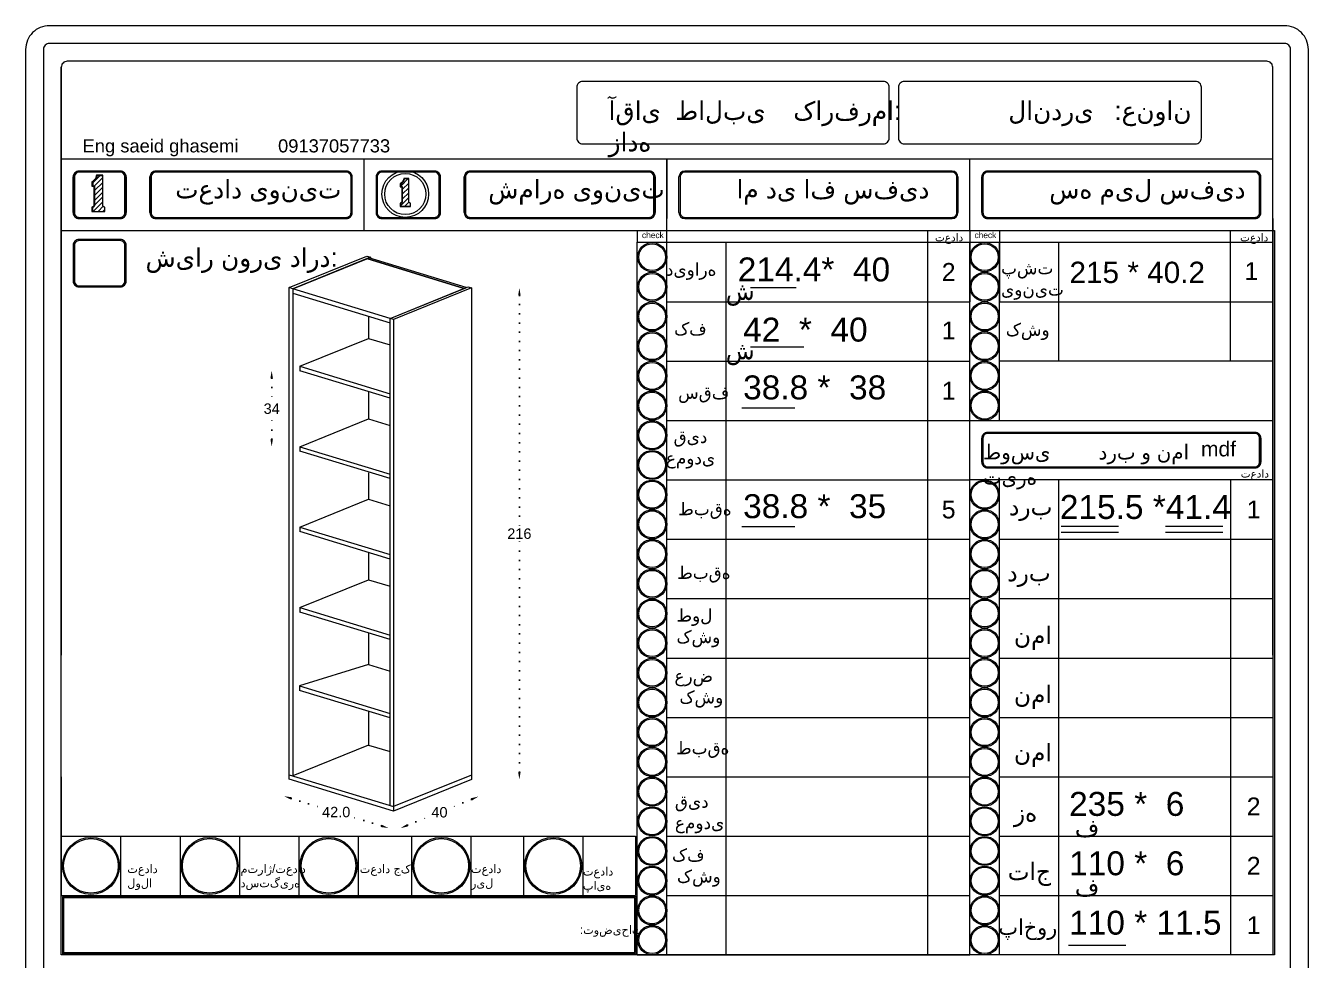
# Model space of a CAD drawing. Header units: inches. Extents: x -241 to 4575, y -126 to 1063.
# Drawn here: x 3190.2 to 3622.2, y 743.8 to 1058.6 of the extents above; entities that cross this region are included whole.
import ezdxf

# ---------------------------------------------------------------- set-up
doc = ezdxf.new("R2010")
doc.units = ezdxf.units.IN
doc.header["$MEASUREMENT"] = 0
doc.linetypes.add('ACAD_ISO07W100', pattern=[3, 0, -3])
doc.styles.get("Standard").update_dxf_attribs({"font": 'arial.ttf'})
doc.dimstyles.get("Standard").update_dxf_attribs({"dimtxt": 3.5, "dimasz": 2.5, "dimexe": 0.18, "dimexo": 0.0625, "dimgap": 0.09, "dimtad": 0, "dimtih": 1, "dimtoh": 1, "dimdec": 1, "dimzin": 0, "dimdsep": 46, "dimtxsty": 'Standard', "dimcen": 0.09, "dimse1": 1, "dimse2": 1, "dimadec": 0, "dimazin": 0, "dimtfac": 1, "dimtdec": 1, "dimtofl": 0, "dimtmove": 0, "dimatfit": 0, "dimfxl": 1, "dimtolj": 1, "dimtzin": 0, "dimarcsym": 0})

# ---------------------------------------------------------------- blocks, each defined once
blk = doc.blocks.new('*D9')
at = {"color": 0, "linetype": 'ACAD_ISO07W100', "lineweight": -2, "transparency": 16777216}
for p, q in [((3356.52, 967.77), (3356.52, 889.38)), ((3356.52, 807.24), (3356.52, 885.63))]:
    blk.add_line(p, q, dxfattribs=at)
at = {"color": 0, "transparency": 16777216}
for points in [[(3356.11, 967.77), (3356.94, 967.77), (3356.52, 970.27)], [(3356.11, 807.24), (3356.94, 807.24), (3356.52, 804.74)]]:
    blk.add_solid(points, dxfattribs=at)
at = {"layer": 'Defpoints', "color": 0, "transparency": 16777216}
for p in [(3340.39, 970.27), (3356.52, 970.27), (3340.39, 804.74)]:
    blk.add_point(p, dxfattribs=at)
at = {"color": 0, "lineweight": 20, "transparency": 16777216, "insert": (3356.52, 887.5), "char_height": 3.5, "attachment_point": 5}
blk.add_mtext('\\A1;216', dxfattribs=at)
blk = doc.blocks.new('*D10')
at = {"color": 0, "linetype": 'ACAD_ISO07W100', "lineweight": -2, "transparency": 16777216}
for p, q in [((3279.62, 798.38), (3290.13, 795.18)), ((3310.04, 789.11), (3299.53, 792.31))]:
    blk.add_line(p, q, dxfattribs=at)
at = {"color": 0, "transparency": 16777216}
for points in [[(3279.74, 798.78), (3279.5, 797.98), (3277.23, 799.11)], [(3310.16, 789.51), (3309.92, 788.71), (3312.43, 788.38)]]:
    blk.add_solid(points, dxfattribs=at)
at = {"layer": 'Defpoints', "color": 0, "transparency": 16777216}
for p in [(3278.97, 804.85), (3277.23, 799.11), (3314.18, 794.12)]:
    blk.add_point(p, dxfattribs=at)
at = {"color": 0, "lineweight": 20, "transparency": 16777216, "insert": (3294.83, 793.75), "char_height": 3.5, "attachment_point": 5}
blk.add_mtext('\\A1;42.0', dxfattribs=at)
blk = doc.blocks.new('*D11')
at = {"color": 0, "linetype": 'ACAD_ISO07W100', "lineweight": -2, "transparency": 16777216}
for p, q in [((3340.4, 798.05), (3332.27, 794.76)), ((3318.83, 789.31), (3326.95, 792.6))]:
    blk.add_line(p, q, dxfattribs=at)
at = {"color": 0, "transparency": 16777216}
for points in [[(3340.24, 798.43), (3340.56, 797.66), (3342.72, 798.99)], [(3318.67, 789.69), (3318.98, 788.92), (3316.51, 788.37)]]:
    blk.add_solid(points, dxfattribs=at)
at = {"layer": 'Defpoints', "color": 0, "transparency": 16777216}
for p in [(3340.39, 804.74), (3342.72, 798.99), (3314.18, 794.12)]:
    blk.add_point(p, dxfattribs=at)
at = {"color": 0, "lineweight": 20, "transparency": 16777216, "insert": (3329.61, 793.68), "char_height": 3.5, "attachment_point": 5}
blk.add_mtext('\\A1;40', dxfattribs=at)
blk = doc.blocks.new('*D12')
at = {"color": 0, "linetype": 'ACAD_ISO07W100', "lineweight": -2, "transparency": 16777216}
for p, q in [((3273.1, 939.89), (3273.1, 931.48)), ((3273.1, 919.3), (3273.1, 927.72))]:
    blk.add_line(p, q, dxfattribs=at)
at = {"color": 0, "transparency": 16777216}
for points in [[(3272.68, 939.89), (3273.51, 939.89), (3273.1, 942.39)], [(3272.68, 919.3), (3273.51, 919.3), (3273.1, 916.8)]]:
    blk.add_solid(points, dxfattribs=at)
at = {"layer": 'Defpoints', "color": 0, "transparency": 16777216}
for p in [(3282.58, 942.39), (3273.1, 916.8), (3282.58, 916.8)]:
    blk.add_point(p, dxfattribs=at)
at = {"color": 0, "lineweight": 20, "transparency": 16777216, "insert": (3273.1, 929.6), "char_height": 3.5, "attachment_point": 5}
blk.add_mtext('\\A1;34', dxfattribs=at)

msp = doc.modelspace()

# ---------------------------------------------------------------- hatches: boundary and pattern name
at = {"lineweight": 20}
h = msp.add_hatch(dxfattribs=at)
h.set_pattern_fill('ANSI31', color=256, scale=9.218651)
h.set_pattern_definition([(45, (2466.9815, 1547.2445), (-0.8148213, 0.8148213), [])])
h.paths.add_polyline_path([(3216.75, 997.49), (3216.66, 997.54), (3216.57, 997.59), (3216.49, 997.65), (3216.42, 997.72), (3216.36, 997.8), (3216.31, 997.89), (3216.27, 997.98), (3216.24, 998.08), (3216.23, 998.18), (3216.22, 998.28), (3216.22, 1008.2), (3214.36, 1008.2), (3214.33, 1007.97), (3214.28, 1007.74), (3214.21, 1007.52), (3214.13, 1007.3), (3214.02, 1007.09), (3213.9, 1006.89), (3213.76, 1006.71), (3213.61, 1006.53), (3213.44, 1006.37), (3213.25, 1006.23), (3213.06, 1006.1), (3212.85, 1005.98), (3212.85, 1004.58), (3213.26, 1004.58), (3213.57, 1004.56), (3213.57, 998.32), (3213.56, 998.22), (3213.53, 998.12), (3213.5, 998.03), (3213.46, 997.95), (3213.41, 997.86), (3213.35, 997.79), (3213.28, 997.72), (3213.2, 997.65), (3213.12, 997.6), (3213.04, 997.55), (3212.95, 997.52), (3212.85, 997.49), (3212.85, 996.06), (3216.94, 996.06), (3216.94, 997.44), (3216.84, 997.46)])
h = msp.add_hatch(dxfattribs=at)
h.set_pattern_fill('ANSI31', color=256, scale=9.218651)
h.set_pattern_definition([(45, (2745.4432, 1548.1151), (-0.8148213, 0.8148213), [])])
h.paths.add_polyline_path([(3319.65, 998.87), (3319.59, 998.91), (3319.52, 998.95), (3319.46, 999), (3319.41, 999.05), (3319.36, 999.11), (3319.32, 999.18), (3319.29, 999.25), (3319.27, 999.32), (3319.25, 999.4), (3319.25, 999.48), (3319.25, 1007.12), (3317.81, 1007.12), (3317.79, 1006.94), (3317.76, 1006.76), (3317.71, 1006.59), (3317.64, 1006.42), (3317.56, 1006.26), (3317.46, 1006.11), (3317.36, 1005.96), (3317.24, 1005.83), (3317.11, 1005.71), (3316.97, 1005.59), (3316.82, 1005.5), (3316.66, 1005.41), (3316.66, 1004.33), (3316.97, 1004.33), (3317.21, 1004.31), (3317.21, 999.51), (3317.2, 999.43), (3317.18, 999.36), (3317.15, 999.29), (3317.12, 999.22), (3317.08, 999.16), (3317.04, 999.1), (3316.98, 999.04), (3316.93, 999), (3316.87, 998.95), (3316.8, 998.92), (3316.73, 998.89), (3316.66, 998.87), (3316.66, 997.77), (3319.8, 997.77), (3319.8, 998.83), (3319.73, 998.85)])

# ---------------------------------------------------------------- linework, layer by layer
for p, q in [((3202.24, 745.65), (3202.24, 1044.61)), ((3610.24, 1013.65), (3202.24, 1013.65)), ((3202.24, 834.66), (3202.24, 1013.65)), ((3304.24, 989.65), (3304.24, 1013.65)), ((3406.24, 989.65), (3406.24, 1013.65)), ((3406.24, 1013.65), (3406.24, 993.65)), ((3508.24, 989.65), (3508.24, 1013.65)), ((3206.24, 995.65), (3206.24, 1007.65)), ((3222.09, 1009.65), (3208.24, 1009.65)), ((3224.09, 1007.65), (3224.09, 995.65)), ((3232.09, 995.65), (3232.09, 1007.65)), ((3298.24, 1009.65), (3234.09, 1009.65)), ((3300.24, 995.65), (3300.24, 1007.65)), ((3308.24, 1007.65), (3308.24, 995.65)), ((3327.95, 1009.65), (3310.24, 1009.65)), ((3329.95, 995.65), (3329.95, 1007.65)), ((3337.95, 995.65), (3337.95, 1007.65)), ((3400.24, 1009.65), (3339.95, 1009.65)), ((3402.24, 1007.65), (3402.24, 995.65)), ((3410.24, 995.65), (3410.24, 1007.65)), ((3502.24, 1009.65), (3412.24, 1009.65)), ((3504.24, 1007.65), (3504.24, 995.65)), ((3512.24, 995.65), (3512.24, 1007.65)), ((3604.24, 1009.65), (3514.24, 1009.65)), ((3606.24, 995.65), (3606.24, 1007.65)), ((3212.85, 1005.98), (3212.85, 1004.58)), ((3316.66, 1005.41), (3316.66, 1004.33)), ((3208.24, 993.65), (3222.09, 993.65)), ((3212.85, 996.06), (3216.94, 996.06)), ((3298.24, 993.65), (3234.09, 993.65)), ((3310.24, 993.65), (3327.95, 993.65)), ((3316.66, 997.77), (3319.8, 997.77)), ((3400.24, 993.65), (3339.95, 993.65)), ((3412.24, 993.65), (3502.24, 993.65)), ((3514.24, 993.65), (3604.24, 993.65)), ((3610.24, 993.65), (3610.24, 745.65)), ((3202.24, 989.65), (3610.24, 989.65)), ((3396.24, 989.65), (3396.24, 985.65)), ((3406.24, 745.65), (3406.24, 989.65)), ((3494.07, 745.65), (3494.07, 989.65)), ((3508.24, 989.65), (3508.24, 965.65)), ((3518.24, 989.65), (3518.24, 965.65)), ((3596.02, 945.65), (3596.02, 989.65)), ((3396.24, 985.65), (3610.24, 985.65)), ((3396.24, 745.65), (3396.24, 985.65)), ((3426.05, 985.65), (3426.05, 745.65)), ((3508.24, 829.65), (3508.24, 985.65)), ((3508.24, 745.65), (3508.24, 985.65)), ((3518.24, 925.65), (3518.24, 985.65)), ((3518.24, 925.65), (3518.24, 985.65)), ((3518.24, 985.65), (3518.24, 965.65)), ((3538.05, 985.65), (3538.05, 945.65)), ((3306.39, 980.63), (3306.39, 980.23)), ((3434.4, 970.4), (3449.73, 970.4)), ((3406.24, 965.65), (3508.24, 965.65)), ((3518.24, 965.65), (3610.24, 965.65)), ((3434.4, 950.4), (3452.29, 950.4)), ((3282.58, 943.89), (3282.58, 942.39)), ((3406.24, 945.65), (3508.24, 945.65)), ((3610.24, 945.65), (3518.24, 945.65)), ((3610.24, 945.65), (3590.24, 945.65)), ((3431.4, 929.9), (3449.29, 929.9)), ((3406.24, 925.65), (3610.24, 925.65)), ((3604.24, 921.65), (3514.24, 921.65)), ((3282.58, 916.8), (3282.58, 915.31)), ((3512.24, 911.65), (3512.24, 919.65)), ((3606.24, 919.65), (3606.24, 911.65)), ((3604.24, 909.65), (3514.24, 909.65)), ((3406.24, 905.65), (3508.24, 905.65)), ((3610.24, 905.65), (3508.24, 905.65)), ((3518.24, 745.65), (3518.24, 905.65)), ((3538.05, 905.65), (3538.05, 745.65)), ((3596.02, 905.65), (3596.02, 745.65)), ((3538.94, 890.04), (3558.27, 890.04)), ((3574.11, 890.04), (3593.45, 890.04)), ((3282.58, 889.72), (3282.58, 888.22)), ((3406.24, 885.65), (3508.24, 885.65)), ((3406.24, 885.65), (3426.05, 885.65)), ((3406.24, 885.65), (3508.24, 885.65)), ((3431.4, 889.9), (3449.29, 889.9)), ((3474.75, 885.65), (3508.24, 885.65)), ((3518.24, 885.65), (3610.24, 885.65)), ((3538.94, 888.02), (3558.27, 888.02)), ((3574.11, 888.02), (3593.45, 888.02)), ((3406.24, 865.65), (3426.05, 865.65)), ((3406.24, 865.65), (3508.24, 865.65)), ((3518.24, 865.65), (3610.24, 865.65)), ((3518.24, 865.65), (3610.24, 865.65)), ((3282.58, 862.63), (3282.58, 861.13)), ((3406.24, 845.65), (3508.24, 845.65)), ((3518.24, 845.65), (3610.24, 845.65)), ((3282.48, 836.24), (3282.48, 834.74)), ((3406.24, 825.65), (3508.24, 825.65)), ((3494.07, 825.65), (3508.24, 825.65)), ((3518.24, 825.65), (3610.24, 825.65)), ((3202.24, 805.65), (3202.24, 765.65)), ((3202.24, 805.65), (3202.24, 765.65)), ((3406.24, 805.65), (3508.24, 805.65)), ((3494.07, 805.65), (3508.24, 805.65)), ((3518.24, 805.65), (3610.24, 805.65)), ((3518.24, 805.65), (3610.24, 805.65)), ((3202.24, 785.65), (3395.62, 785.65)), ((3222.24, 785.65), (3222.24, 765.65)), ((3242.24, 785.65), (3242.24, 765.65)), ((3262.24, 785.65), (3262.24, 765.65)), ((3282.24, 785.65), (3282.24, 765.65)), ((3302.24, 785.65), (3302.24, 765.65)), ((3320.23, 785.65), (3320.23, 765.65)), ((3340.23, 785.65), (3340.23, 765.65)), ((3357.91, 785.65), (3357.91, 765.65)), ((3377.91, 785.65), (3377.91, 765.65)), ((3395.62, 785.65), (3395.62, 765.65)), ((3406.24, 785.65), (3508.24, 785.65)), ((3406.24, 785.65), (3508.24, 785.65)), ((3494.07, 785.65), (3508.24, 785.65)), ((3518.24, 785.65), (3610.24, 785.65)), ((3518.24, 785.65), (3610.24, 785.65)), ((3202.24, 765.65), (3395.62, 765.65)), ((3406.24, 765.65), (3508.24, 765.65)), ((3406.24, 765.65), (3508.24, 765.65)), ((3494.07, 765.65), (3508.24, 765.65)), ((3518.24, 765.65), (3610.24, 765.65)), ((3518.24, 765.65), (3610.24, 765.65)), ((3541.48, 748.9), (3560.82, 748.9)), ((3396.24, 745.65), (3202.24, 745.65)), ((3396.24, 745.65), (3508.24, 745.65))]:
    msp.add_line(p, q, dxfattribs=at)
at = {"linetype": 'Continuous', "lineweight": 20, "extrusion": (4.996e-16, 0.936242, 0.351357)}
for p, q in [((3278.97, 970.38), (3305.18, 980.99)), ((3305.18, 980.99), (3306.39, 980.63)), ((3306.39, 980.63), (3280.18, 970.01)), ((3280.18, 970.01), (3305.74, 980.36)), ((3337.97, 970.14), (3305.18, 980.14)), ((3305.18, 980.14), (3337.97, 970.14)), ((3306.39, 980.63), (3305.74, 980.36)), ((3338.62, 970.41), (3305.84, 980.4)), ((3280.18, 970.01), (3278.97, 970.38)), ((3278.97, 804.85), (3278.97, 970.38)), ((3280.18, 970.01), (3280.18, 968.51)), ((3312.97, 960.02), (3280.18, 970.01)), ((3280.18, 970.01), (3280.18, 805.98)), ((3280.18, 968.51), (3312.97, 958.52)), ((3312.97, 960.02), (3339.18, 970.63)), ((3312.97, 960.02), (3338.52, 970.37)), ((3340.39, 970.27), (3314.18, 959.65)), ((3338.52, 970.37), (3339.18, 970.63)), ((3339.18, 970.63), (3340.39, 970.27)), ((3340.39, 970.27), (3340.39, 804.74)), ((3305.74, 960.72), (3305.74, 953.27)), ((3312.97, 958.52), (3312.97, 960.02)), ((3314.18, 959.65), (3312.97, 960.02)), ((3312.97, 795.99), (3312.97, 960.02)), ((3314.18, 959.65), (3314.18, 794.12)), ((3282.58, 943.89), (3305.74, 953.27)), ((3305.74, 953.27), (3312.97, 951.07)), ((3282.58, 943.89), (3312.97, 934.63)), ((3312.97, 933.13), (3282.58, 942.39)), ((3305.74, 935.34), (3305.74, 926.18)), ((3282.58, 916.8), (3305.74, 926.18)), ((3305.74, 926.18), (3312.97, 923.98)), ((3282.58, 916.8), (3312.97, 907.54)), ((3312.97, 906.05), (3282.58, 915.31)), ((3305.74, 908.04), (3305.74, 899.09)), ((3282.58, 889.72), (3305.74, 899.09)), ((3305.74, 899.09), (3312.97, 896.89)), ((3282.58, 889.72), (3312.97, 880.46)), ((3312.97, 878.96), (3282.58, 888.22)), ((3305.74, 881.16), (3305.74, 872.01)), ((3282.58, 862.63), (3305.74, 872.01)), ((3305.74, 872.01), (3312.97, 869.8)), ((3282.58, 862.63), (3312.97, 853.37)), ((3312.97, 851.87), (3282.58, 861.13)), ((3305.74, 854.07), (3305.74, 843.42)), ((3305.74, 843.42), (3282.48, 836.24)), ((3305.74, 843.42), (3312.97, 841.22)), ((3282.48, 836.24), (3312.97, 826.95)), ((3312.97, 825.45), (3282.48, 834.74)), ((3305.74, 827.65), (3305.74, 816.33)), ((3305.74, 816.33), (3280.18, 805.98)), ((3305.74, 816.33), (3312.97, 814.13)), ((3278.97, 806.35), (3314.18, 795.62)), ((3314.18, 794.12), (3278.97, 804.85)), ((3340.39, 806.24), (3314.18, 795.62)), ((3340.39, 804.74), (3314.18, 794.12))]:
    msp.add_line(p, q, dxfattribs=at)
at = {"lineweight": 20}
for points in [[(3198.24, 452.61), (3614.24, 452.61, 0.414214), (3622.24, 460.61), (3622.24, 1050.61, 0.414214), (3614.24, 1058.61), (3198.24, 1058.61, 0.414214), (3190.24, 1050.61), (3190.24, 460.61, 0.414214)], [(3198.24, 458.61), (3614.24, 458.61, 0.414214), (3616.24, 460.61), (3616.24, 1050.61, 0.414214), (3614.24, 1052.61), (3198.24, 1052.61, 0.414214), (3196.24, 1050.61), (3196.24, 460.61, 0.414214)], [(3481.09, 1037.86, 0.414214), (3479.09, 1039.86), (3377.85, 1039.86, 0.414214), (3375.85, 1037.86), (3375.85, 1020.82, 0.414214), (3377.85, 1018.82), (3479.09, 1018.82, 0.414214), (3481.09, 1020.82)], [(3486.22, 1018.82), (3584.22, 1018.82, 0.414214), (3586.22, 1020.82), (3586.22, 1037.86, 0.414214), (3584.22, 1039.86), (3486.22, 1039.86, 0.414214), (3484.22, 1037.86), (3484.22, 1020.82, 0.414214)], [(3586.22, 1037.86, 0.414214), (3584.22, 1039.86), (3486.22, 1039.86, 0.414214), (3484.22, 1037.86), (3484.22, 1020.82, 0.414214), (3486.22, 1018.82), (3584.22, 1018.82, 0.414214), (3586.22, 1020.82)], [(3224.09, 1007.65, 0.414214), (3222.09, 1009.65), (3208.24, 1009.65, 0.414214), (3206.24, 1007.65), (3206.24, 995.65, 0.414214), (3208.24, 993.65), (3222.09, 993.65, 0.414214), (3224.09, 995.65)], [(3223.69, 1007.65, 0.414214), (3222.09, 1009.25), (3208.24, 1009.25, 0.414214), (3206.64, 1007.65), (3206.64, 995.65, 0.414214), (3208.24, 994.05), (3222.09, 994.05, 0.414214), (3223.69, 995.65)], [(3300.24, 1007.65, 0.414214), (3298.24, 1009.65), (3234.09, 1009.65, 0.414214), (3232.09, 1007.65), (3232.09, 995.65, 0.414214), (3234.09, 993.65), (3298.24, 993.65, 0.414214), (3300.24, 995.65)], [(3299.84, 1007.65, 0.414214), (3298.24, 1009.25), (3234.09, 1009.25, 0.414214), (3232.49, 1007.65), (3232.49, 995.65, 0.414214), (3234.09, 994.05), (3298.24, 994.05, 0.414214), (3299.84, 995.65)], [(3329.95, 1007.65, 0.414214), (3327.95, 1009.65), (3310.24, 1009.65, 0.414214), (3308.24, 1007.65), (3308.24, 995.65, 0.414214), (3310.24, 993.65), (3327.95, 993.65, 0.414214), (3329.95, 995.65)], [(3329.55, 1007.65, 0.414214), (3327.95, 1009.25), (3310.24, 1009.25, 0.414214), (3308.64, 1007.65), (3308.64, 995.65, 0.414214), (3310.24, 994.05), (3327.95, 994.05, 0.414214), (3329.55, 995.65)], [(3402.24, 1007.65, 0.414214), (3400.24, 1009.65), (3339.95, 1009.65, 0.414214), (3337.95, 1007.65), (3337.95, 995.65, 0.414214), (3339.95, 993.65), (3400.24, 993.65, 0.414214), (3402.24, 995.65)], [(3401.84, 1007.65, 0.414214), (3400.24, 1009.25), (3339.95, 1009.25, 0.414214), (3338.35, 1007.65), (3338.35, 995.65, 0.414214), (3339.95, 994.05), (3400.24, 994.05, 0.414214), (3401.84, 995.65)], [(3503.84, 1007.65, 0.414214), (3502.24, 1009.25), (3412.24, 1009.25, 0.414214), (3410.64, 1007.65), (3410.64, 995.65, 0.414214), (3412.24, 994.05), (3502.24, 994.05, 0.414214), (3503.84, 995.65)], [(3606.24, 1007.65, 0.414214), (3604.24, 1009.65), (3514.24, 1009.65, 0.414214), (3512.24, 1007.65), (3512.24, 995.65, 0.414214), (3514.24, 993.65), (3604.24, 993.65, 0.414214), (3606.24, 995.65)], [(3605.84, 1007.65, 0.414214), (3604.24, 1009.25), (3514.24, 1009.25, 0.414214), (3512.64, 1007.65), (3512.64, 995.65, 0.414214), (3514.24, 994.05), (3604.24, 994.05, 0.414214), (3605.84, 995.65)], [(3224.09, 984.61, 0.414214), (3222.09, 986.61), (3208.24, 986.61, 0.414214), (3206.24, 984.61), (3206.24, 972.61, 0.414214), (3208.24, 970.61), (3222.09, 970.61, 0.414214), (3224.09, 972.61)], [(3224.09, 984.61, 0.414214), (3222.09, 986.61), (3208.24, 986.61, 0.414214), (3206.24, 984.61), (3206.24, 972.61, 0.414214), (3208.24, 970.61), (3222.09, 970.61, 0.414214), (3224.09, 972.61)], [(3223.69, 984.61, 0.414214), (3222.09, 986.21), (3208.24, 986.21, 0.414214), (3206.64, 984.61), (3206.64, 972.61, 0.414214), (3208.24, 971.01), (3222.09, 971.01, 0.414214), (3223.69, 972.61)], [(3223.69, 984.61, 0.414214), (3222.09, 986.21), (3208.24, 986.21, 0.414214), (3206.64, 984.61), (3206.64, 972.61, 0.414214), (3208.24, 971.01), (3222.09, 971.01, 0.414214), (3223.69, 972.61)], [(3606.24, 919.65, 0.414214), (3604.24, 921.65), (3514.24, 921.65, 0.414214), (3512.24, 919.65), (3512.24, 911.65, 0.414214), (3514.24, 909.65), (3604.24, 909.65, 0.414214), (3606.24, 911.65)], [(3605.84, 919.65, 0.414214), (3604.24, 921.25), (3514.24, 921.25, 0.414214), (3512.64, 919.65), (3512.64, 911.65, 0.414214), (3514.24, 910.05), (3604.24, 910.05, 0.414214), (3605.84, 911.65)]]:
    msp.add_lwpolyline(points, format="xyb", close=True, dxfattribs=at)
for points in [[(3610.24, 846.59), (3610.24, 1044.61, 0.414214), (3608.24, 1046.61), (3204.24, 1046.61, 0.414214), (3202.24, 1044.61), (3202.24, 846.59)], [(3481.09, 1037.86, 0.414214), (3479.09, 1039.86), (3377.85, 1039.86, 0.414214), (3375.85, 1037.86), (3375.85, 1020.82, 0.414214), (3377.85, 1018.82), (3479.09, 1018.82, 0.414214), (3481.09, 1020.82), (3481.09, 1037.86)]]:
    msp.add_lwpolyline(points, format="xyb", dxfattribs=at)
for points in [[(3212.54, 996), (3216.94, 996), (3216.94, 996.06), (3216.94, 997.44), (3216.84, 997.46), (3216.75, 997.49), (3216.66, 997.54), (3216.57, 997.59), (3216.49, 997.65), (3216.42, 997.72), (3216.36, 997.8), (3216.31, 997.89), (3216.27, 997.98), (3216.24, 998.08), (3216.23, 998.18), (3216.22, 998.28), (3216.22, 1008.2), (3216.22, 1008.26), (3214.06, 1008.26), (3214.03, 1008.03), (3213.98, 1007.79), (3213.91, 1007.57), (3213.83, 1007.35), (3213.72, 1007.14), (3213.6, 1006.94), (3213.46, 1006.75), (3213.3, 1006.57), (3213.13, 1006.41), (3212.94, 1006.26), (3212.75, 1006.13), (3212.54, 1006.02), (3212.54, 1004.58), (3212.85, 1004.58), (3213.26, 1004.58), (3213.26, 998.28), (3213.25, 998.18), (3213.22, 998.08), (3213.19, 997.99), (3213.15, 997.9), (3213.1, 997.82), (3213.04, 997.74), (3212.97, 997.67), (3212.89, 997.61), (3212.81, 997.55), (3212.72, 997.51), (3212.63, 997.47), (3212.54, 997.44), (3212.54, 996), (3212.85, 996.06), (3212.85, 997.49), (3212.95, 997.52), (3213.04, 997.55), (3213.12, 997.6), (3213.2, 997.65), (3213.28, 997.72), (3213.35, 997.79), (3213.41, 997.86), (3213.46, 997.95), (3213.5, 998.03), (3213.53, 998.12), (3213.56, 998.22), (3213.57, 998.32), (3213.57, 1004.56), (3213.26, 1004.58)], [(3212.54, 1006.02), (3212.85, 1005.98), (3213.06, 1006.1), (3213.25, 1006.23), (3213.44, 1006.37), (3213.61, 1006.53), (3213.76, 1006.71), (3213.9, 1006.89), (3214.02, 1007.09), (3214.13, 1007.3), (3214.21, 1007.52), (3214.28, 1007.74), (3214.33, 1007.97), (3214.36, 1008.2)], [(3214.06, 1008.26), (3214.36, 1008.2), (3216.22, 1008.2)], [(3316.41, 997.72), (3319.8, 997.72), (3319.8, 997.77), (3319.8, 998.83), (3319.73, 998.85), (3319.65, 998.87), (3319.59, 998.91), (3319.52, 998.95), (3319.46, 999), (3319.41, 999.05), (3319.36, 999.11), (3319.32, 999.18), (3319.29, 999.25), (3319.27, 999.32), (3319.25, 999.4), (3319.25, 999.48), (3319.25, 1007.12), (3319.25, 1007.16), (3317.58, 1007.16), (3317.56, 1006.98), (3317.52, 1006.8), (3317.47, 1006.63), (3317.41, 1006.46), (3317.32, 1006.3), (3317.23, 1006.14), (3317.12, 1006), (3317, 1005.86), (3316.87, 1005.74), (3316.73, 1005.62), (3316.57, 1005.52), (3316.41, 1005.44), (3316.41, 1004.33), (3316.66, 1004.33), (3316.97, 1004.33), (3316.97, 999.48), (3316.96, 999.4), (3316.94, 999.33), (3316.92, 999.26), (3316.88, 999.19), (3316.84, 999.12), (3316.8, 999.06), (3316.74, 999.01), (3316.69, 998.96), (3316.62, 998.92), (3316.56, 998.88), (3316.49, 998.85), (3316.41, 998.83), (3316.41, 997.72), (3316.66, 997.77), (3316.66, 998.87), (3316.73, 998.89), (3316.8, 998.92), (3316.87, 998.95), (3316.93, 999), (3316.98, 999.04), (3317.04, 999.1), (3317.08, 999.16), (3317.12, 999.22), (3317.15, 999.29), (3317.18, 999.36), (3317.2, 999.43), (3317.21, 999.51), (3317.21, 1004.31), (3316.97, 1004.33)], [(3316.41, 1005.44), (3316.66, 1005.41), (3316.82, 1005.5), (3316.97, 1005.59), (3317.11, 1005.71), (3317.24, 1005.83), (3317.36, 1005.96), (3317.46, 1006.11), (3317.56, 1006.26), (3317.64, 1006.42), (3317.71, 1006.59), (3317.76, 1006.76), (3317.79, 1006.94), (3317.81, 1007.12)], [(3317.58, 1007.16), (3317.81, 1007.12), (3319.25, 1007.12)]]:
    msp.add_lwpolyline(points, dxfattribs=at)
for points in [[(3396.24, 745.65), (3202.24, 745.65), (3202.24, 989.65), (3610.24, 989.65), (3610.24, 745.65)], [(3396.85, 745.65), (3202.24, 745.65), (3202.24, 989.65), (3610.85, 989.65), (3610.85, 745.65)], [(3202.24, 989.65), (3610.24, 989.65), (3610.24, 745.65), (3202.24, 745.65)], [(3395.84, 765.25), (3202.64, 765.25), (3202.64, 746.05), (3395.84, 746.05)], [(3395.44, 764.85), (3203.04, 764.85), (3203.04, 746.45), (3395.44, 746.45)]]:
    msp.add_lwpolyline(points, close=True, dxfattribs=at)
for centre, radius in [((3318.1, 1001.91), 7.86), ((3318.1, 1001.91), 6.94), ((3401.24, 980.65), 4.92), ((3401.24, 980.65), 4.52), ((3513.24, 980.65), 4.92), ((3513.24, 980.65), 4.52), ((3401.24, 970.65), 4.92), ((3401.24, 970.65), 4.52), ((3513.24, 970.65), 4.92), ((3513.24, 970.65), 4.52), ((3401.24, 960.65), 4.92), ((3401.24, 960.65), 4.52), ((3513.24, 960.65), 4.92), ((3513.24, 960.65), 4.52), ((3401.24, 950.65), 4.92), ((3401.24, 950.65), 4.52), ((3513.24, 950.65), 4.92), ((3513.24, 950.65), 4.52), ((3401.24, 940.65), 4.92), ((3401.24, 940.65), 4.52), ((3513.24, 940.65), 4.92), ((3513.24, 940.65), 4.52), ((3401.24, 930.65), 4.92), ((3401.24, 930.65), 4.52), ((3513.24, 930.65), 4.92), ((3513.24, 930.65), 4.52), ((3401.24, 920.65), 4.92), ((3401.24, 920.65), 4.52), ((3401.24, 910.65), 4.92), ((3401.24, 910.65), 4.52), ((3401.24, 900.65), 4.92), ((3401.24, 900.65), 4.52), ((3513.24, 900.65), 4.92), ((3513.24, 900.65), 4.52), ((3401.24, 890.65), 4.92), ((3401.24, 890.65), 4.52), ((3513.24, 890.65), 4.92), ((3513.24, 890.65), 4.52), ((3401.24, 880.65), 4.92), ((3401.24, 880.65), 4.52), ((3513.24, 880.65), 4.92), ((3513.24, 880.65), 4.52), ((3401.24, 870.65), 4.92), ((3401.24, 870.65), 4.52), ((3513.24, 870.65), 4.92), ((3513.24, 870.65), 4.52), ((3401.24, 860.65), 4.92), ((3401.24, 860.65), 4.52), ((3513.24, 860.65), 4.92), ((3513.24, 860.65), 4.52), ((3401.24, 850.65), 4.92), ((3513.24, 850.65), 4.92), ((3401.24, 850.65), 4.52), ((3513.24, 850.65), 4.52), ((3401.24, 840.65), 4.92), ((3401.24, 840.65), 4.52), ((3513.24, 840.65), 4.92), ((3513.24, 840.65), 4.52), ((3401.24, 830.65), 4.92), ((3401.24, 830.65), 4.52), ((3513.24, 830.65), 4.92), ((3513.24, 830.65), 4.52), ((3401.24, 820.65), 4.92), ((3401.24, 820.65), 4.52), ((3513.24, 820.65), 4.92), ((3513.24, 820.65), 4.52), ((3401.24, 810.65), 4.92), ((3401.24, 810.65), 4.52), ((3513.24, 810.65), 4.92), ((3513.24, 810.65), 4.52), ((3401.24, 800.65), 4.92), ((3401.24, 800.65), 4.52), ((3513.24, 800.65), 4.92), ((3513.24, 800.65), 4.52), ((3401.24, 790.65), 4.92), ((3401.24, 790.65), 4.52), ((3513.24, 790.65), 4.92), ((3513.24, 790.65), 4.52), ((3212.24, 775.65), 9.6), ((3212.24, 775.65), 9.2), ((3252.24, 775.65), 9.6), ((3252.24, 775.65), 9.2), ((3292.24, 775.65), 9.6), ((3292.24, 775.65), 9.2), ((3330.23, 775.65), 9.6), ((3330.23, 775.65), 9.2), ((3367.91, 775.65), 9.6), ((3367.91, 775.65), 9.2), ((3401.24, 780.65), 4.92), ((3401.24, 780.65), 4.52), ((3513.24, 780.65), 4.92), ((3513.24, 780.65), 4.52), ((3401.24, 770.65), 4.92), ((3401.24, 770.65), 4.52), ((3513.24, 770.65), 4.92), ((3513.24, 770.65), 4.52), ((3401.24, 760.65), 4.92), ((3401.24, 760.65), 4.52), ((3513.24, 760.65), 4.92), ((3513.24, 760.65), 4.52), ((3401.24, 750.65), 4.92), ((3401.24, 750.65), 4.52), ((3513.24, 750.65), 4.92), ((3513.24, 750.65), 4.52)]:
    msp.add_circle(centre, radius, dxfattribs=at)
for centre, start, end in [((3208.24, 1007.65), 90, 180), ((3222.09, 1007.65), 0, 90), ((3234.09, 1007.65), 90, 180), ((3298.24, 1007.65), 0, 90), ((3310.24, 1007.65), 90, 180), ((3327.95, 1007.65), 0, 90), ((3339.95, 1007.65), 90, 180), ((3400.24, 1007.65), 0, 90), ((3412.24, 1007.65), 90, 180), ((3502.24, 1007.65), 0, 90), ((3514.24, 1007.65), 90, 180), ((3604.24, 1007.65), 0, 90), ((3208.24, 995.65), 180, 270), ((3222.09, 995.65), 270, 0), ((3234.09, 995.65), 180, 270), ((3298.24, 995.65), 270, 0), ((3310.24, 995.65), 180, 270), ((3327.95, 995.65), 270, 0), ((3339.95, 995.65), 180, 270), ((3400.24, 995.65), 270, 0), ((3412.24, 995.65), 180, 270), ((3502.24, 995.65), 270, 0), ((3514.24, 995.65), 180, 270), ((3604.24, 995.65), 270, 0), ((3514.24, 919.65), 90, 180), ((3604.24, 919.65), 0, 90), ((3514.24, 911.65), 180, 270), ((3604.24, 911.65), 270, 0)]:
    msp.add_arc(centre, 2, start, end, dxfattribs=at)

# ---------------------------------------------------------------- texts
at = {"lineweight": 20, "attachment_point": 1}
for s, width, gutter_width, heights, insert, char_height in [('آقای  طالبی زاده', 64.1794, 164.79, [0], (3386.57, 1033.16), 6.3113), ('{\\fArial|b0|i0|c178|p34;کارفرما:}', 0.2338, 164.79, [0], (3448.79, 1033.16), 6.3113), ('لاندری', 0.2338, 164.79, [0], (3521.19, 1033.16), 6.311), (':عنوان ', 26.0184, 164.79, [0], (3556.92, 1033.16), 6.311), ('{\\fArial|b0|i0|c178|p34;Eng saeid ghasemi}', 79.2452, 164.79, [0], (3209.41, 1020.34), 4.4179), ('{\\fArial|b0|i0|c178|p34;09137057733 }', 65.4498, 164.79, [0], (3275.25, 1020.34), 4.4179), ('{\\fArial|b0|i0|c178|p34;تعداد یونیت}', 65.4498, 164.79, [0], (3240.62, 1006.76), 6.3113), ('{\\fArial|b0|i0|c178|p34;شماره یونیت}', 65.4498, 164.79, [0], (3346.04, 1006.76), 6.3113), ('{\\fArial|b0|i0|c178|p34;ام دی اف سفید}', 65.4498, 164.79, [0], (3429.66, 1006.76), 6.3113), ('{\\fArial|b0|i0|c178|p34;سه میل سفید}', 65.4498, 164.79, [0], (3534.98, 1006.76), 6.3113), ('{\\fArial|b0|i0|c178|p34;check}', 8.1204, 164.79, [0], (3397.82, 989.07), 2.0101), ('{\\fArial|b0|i0|c178|p34;تعداد }', 11.7486, 164.79, [0], (3496.49, 988.66), 2.6665), ('{\\fArial|b0|i0|c178|p34;check}', 8.423, 164.79, [0], (3509.82, 989.07), 2.0101), ('{\\fArial|b0|i0|c178|p34;تعداد }', 10.9902, 164.79, [0], (3599.25, 988.66), 2.6665), ('{\\fArial|b0|i0|c178|p34;شیار نوری دارد:}', 65.4498, 164.79, [0], (3230.62, 983.72), 6.3113), ('{\\fArial|b0|i0|c178|p34;شیار نوری دارد:}', 65.4498, 164.79, [0], (3230.62, 983.72), 6.3113), ('214.4*  40', 61.9823, 462.54, [8.23], (3430.06, 980.54), 8.06), ('{\\fArial|b0|i0|c178|p34;دیواره }', 17.3175, 247.18, [0], (3405.89, 978.73), 4.3074), ('2{\\fArial|b0|i0|c178|p34; }', 8.5903, 164.79, [0], (3498.77, 978.67), 6), ('{\\fArial|b0|i0|c178|p34;پشت \\Pیونیت}', 19.3052, 247.18, [0], (3518.75, 979.19), 4.3074), ('215 * 40.2', 58.0086, 411.15, [7.32], (3541.8, 979.11), 7.165), ('1{\\fArial|b0|i0|c178|p34; }', 8.5903, 164.79, [0], (3600.72, 978.95), 6), ('{\\fArial|b0|i0|c178|p34;ش}', 15.3157, 346.26, [0], (3426.05, 972.29), 6.0339), ('42  *  40', 65.2593, 462.54, [0], (3431.88, 960.27), 8.06), ('{\\fArial|b0|i0|c178|p34;کف }', 15.3367, 247.18, [0], (3408.63, 958.73), 4.3074), ('1{\\fArial|b0|i0|c178|p34; }', 8.5903, 164.79, [0], (3498.77, 958.95), 6), ('{\\fArial|b0|i0|c178|p34;کشو }', 17.7019, 247.18, [0], (3520.35, 958.46), 4.3074), ('{\\fArial|b0|i0|c178|p34;ش}', 15.3157, 346.26, [0], (3426.05, 952.29), 6.0339), ('38.8 *  38', 66.8047, 462.54, [0], (3431.88, 940.81), 8.06), ('1{\\fArial|b0|i0|c178|p34; }', 8.5903, 164.79, [0], (3498.77, 938.67), 6), ('{\\fArial|b0|i0|c178|p34;سقف}', 20.995, 247.18, [0], (3409.98, 937.26), 4.3074), ('\\pxqc;{\\fArial|b0|i0|c178|p34;قید\\Pعمودی  }', 21.1589, 247.18, [0], (3403.57, 922.38), 4.3074), ('طوسی تیره', 37.9723, 164.79, [0], (3512.64, 917.57), 5.058), ('{\\fArial|b0|i0|c178|p34;درب و نما}', 36.0682, 164.79, [0], (3551.58, 917.57), 5.0582), ('mdf', 17.2431, 132.07, [0], (3586.09, 918.61), 5.058), ('{\\fArial|b0|i0|c178|p34;تعداد }', 10.7715, 164.79, [0], (3599.47, 909.09), 2.6665), ('38.8 *  35', 66.8047, 462.54, [0], (3431.88, 900.81), 8.06), ('5 ', 8.5903, 164.79, [0], (3498.77, 898.67), 6), ('215.5 *41.4', 65.2593, 462.54, [8.23], (3538.55, 900.54), 8.0603), ('1{\\fArial|b0|i0|c178|p34; }', 8.5903, 164.79, [0], (3601.49, 898.67), 6), ('{\\fArial|b0|i0|c178|p34;طبقه}', 98.1747, 247.18, [0], (3410.03, 898.06), 4.3074), ('{\\fArial|b0|i0|c178|p34;درب}', 20.6748, 340.12, [0], (3521.44, 899.65), 5.927), ('{\\fArial|b0|i0|c178|p34;طبقه}', 14.1457, 164.79, [0], (3409.67, 876.61), 4.3074), ('{\\fArial|b0|i0|c178|p34;درب}', 13.4202, 164.79, [0], (3520.86, 877.43), 5.927), ('{\\fArial|b0|i0|c178|p34;طول \\Pکشو}', 17.6756, 164.79, [0], (3409.43, 862.17), 4.3074), ('{\\fArial|b0|i0|c178|p34;نما}', 11.1787, 164.79, [0], (3523.1, 856.27), 5.927), ('{\\fArial|b0|i0|c178|p34;عرض \\P کشو}', 18.5758, 164.79, [0], (3408.75, 841.86), 4.3074), ('{\\fArial|b0|i0|c178|p34;نما}', 11.1787, 164.79, [0], (3523.1, 836.37), 5.927), ('{\\fArial|b0|i0|c178|p34;طبقه}', 14.2061, 164.79, [0], (3409.29, 817.56), 4.3074), ('{\\fArial|b0|i0|c178|p34;نما}', 11.1787, 164.79, [0], (3523.1, 816.83), 5.927), (' 235 *  6', 65.2593, 462.54, [8.23], (3538.55, 800.54), 8.06), ('{\\fArial|b0|i0|c178|p34;قید \\Pعمودی}', 14.0099, 164.79, [0], (3408.9, 799.54), 4.3074), ('2 ', 8.5903, 164.79, [0], (3601.49, 798.67), 6), ('{\\fArial|b0|i0|c178|p34;زه}', 11.2031, 164.79, [0], (3523.07, 796.57), 5.927), ('ف', 15.3157, 346.26, [0], (3543.59, 791.59), 6.03), ('{\\fArial|b0|i0|c178|p34;کف }\\P{\\fArial|b0|i0|c178|p34; کشو}', 17.5398, 164.79, [0], (3407.93, 781.53), 4.3074), (' 110 *  6', 65.2593, 462.54, [8.23], (3538.55, 780.54), 8.06), ('2 ', 8.5903, 164.79, [0], (3601.49, 778.67), 6), ('تعداد لولا', 17.7752, 164.79, [0], (3224.47, 776.1), 2.872), ('متراژ/تعداد\\Pدستگیره', 19.6171, 164.79, [0], (3262.62, 776.1), 2.8716), ('تعداد جک', 17.466, 164.79, [0], (3302.77, 776.1), 2.872), ('تعداد ریل', 17.6808, 164.79, [0], (3340.23, 776.1), 2.872), ('تعداد پایه', 17.7105, 164.79, [0], (3377.91, 775.26), 2.872), ('{\\fArial|b0|i0|c178|p34;تاج}', 13.2883, 164.79, [0], (3520.99, 776.76), 5.927), ('ف', 15.3157, 346.26, [0], (3543.59, 771.59), 6.03), (' 110 * 11.5', 65.2593, 462.54, [8.23], (3538.55, 760.54), 8.0603), ('{\\fArial|b0|i0|c178|p34;پاخور}', 12.8103, 147.32, [0], (3517.89, 757.7), 5.2987), ('1{\\fArial|b0|i0|c178|p34; }', 8.5903, 164.79, [0], (3601.49, 758.67), 6), (':توضیحات', 65.4498, 164.79, [0], (3376.88, 755.57), 2.872)]:
    msp.add_mtext_dynamic_manual_height_columns(s, width=width, gutter_width=gutter_width, heights=heights, dxfattribs=dict(at, insert=insert, char_height=char_height))

# ---------------------------------------------------------------- dimensions: what is measured, and where the dimension line sits
at = {"lineweight": 20}
for base, p1, p2, angle, text, picture, middle in [((3356.52, 970.27), (3340.39, 804.74), (3340.39, 970.27), 270, '216', '*D9', (3356.52, 887.5)), ((3273.1, 916.8), (3282.58, 942.39), (3282.58, 916.8), 90, '34', '*D12', (3273.1, 929.6))]:
    dim = msp.add_linear_dim(base=base, p1=p1, p2=p2, angle=angle, text=text, dimstyle='Standard', dxfattribs=at)
    dim.commit()
    dim.dimension.update_dxf_attribs({"geometry": picture, "text_midpoint": middle})
for p2, distance, text, picture, middle in [((3278.97, 804.85), 6, '42.0', '*D10', (3294.83, 793.75)), ((3340.39, 804.74), -6.21, '40', '*D11', (3329.61, 793.68))]:
    dim = msp.add_aligned_dim(p1=(3314.18, 794.12), p2=p2, distance=distance, text=text, dimstyle='Standard', dxfattribs=at)
    dim.commit()
    dim.dimension.update_dxf_attribs({"geometry": picture, "text_midpoint": middle})

doc.saveas('drawing.dxf')
